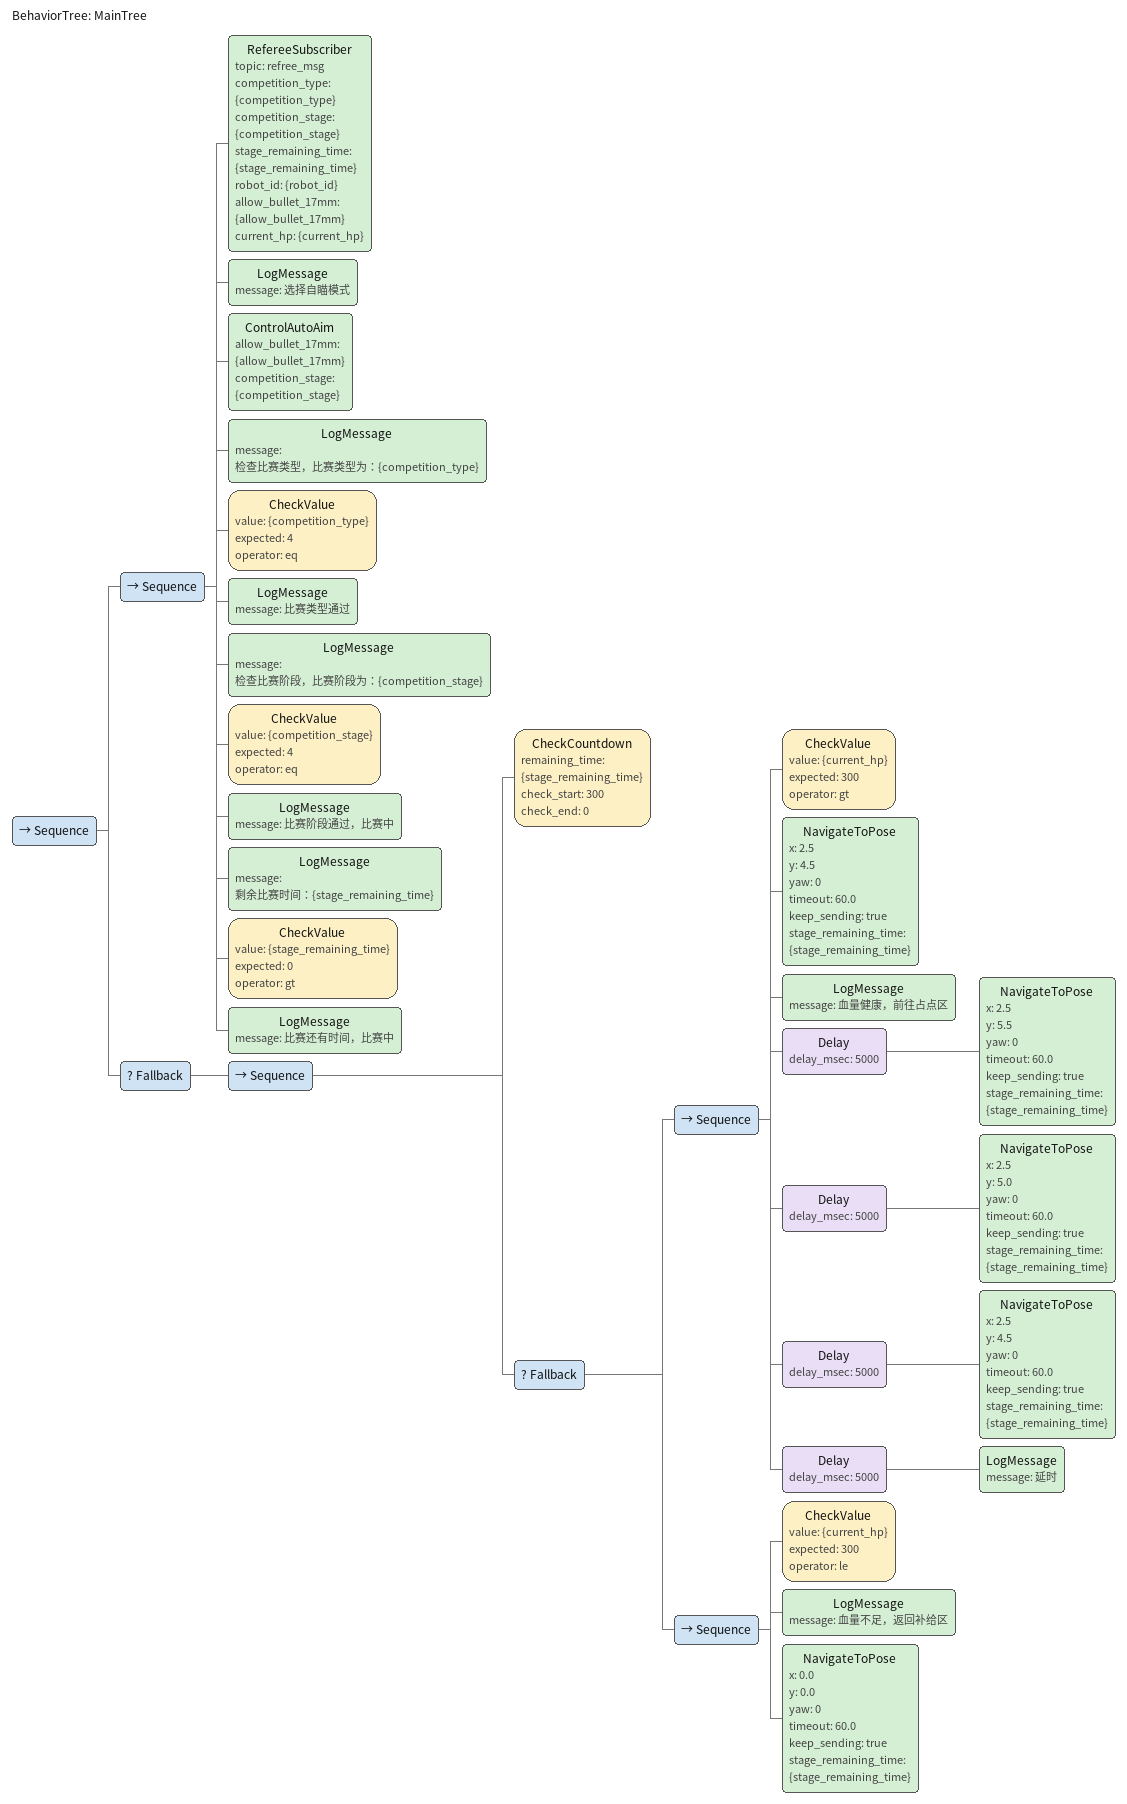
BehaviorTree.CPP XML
<?xml version="1.0" encoding="UTF-8"?>
<root BTCPP_format="4"
      main_tree_to_execute="MainTree">
  <BehaviorTree ID="MainTree">
    <Sequence>
      <Sequence>
        <RefereeSubscriber topic="refree_msg"
                           competition_type="{competition_type}"
                           competition_stage="{competition_stage}"
                           stage_remaining_time="{stage_remaining_time}"
                           robot_id="{robot_id}"
                           allow_bullet_17mm="{allow_bullet_17mm}"
                           current_hp="{current_hp}"/>
        <LogMessage message="选择自瞄模式"/>
        <ControlAutoAim allow_bullet_17mm ="{allow_bullet_17mm}" competition_stage = "{competition_stage}"/>

        <LogMessage message="检查比赛类型，比赛类型为：{competition_type}"/>
        <CheckValue value="{competition_type}"
                    expected="4"
                    operator="eq"/>
        <LogMessage message="比赛类型通过"/>
        <LogMessage message="检查比赛阶段，比赛阶段为：{competition_stage}"/>
        <CheckValue value="{competition_stage}"
                    expected="4"
                    operator="eq"/>
        <LogMessage message="比赛阶段通过，比赛中"/>
        <LogMessage message="剩余比赛时间：{stage_remaining_time}"/>
        <CheckValue value="{stage_remaining_time}"
                    expected="0"
                    operator="gt"/>
        <LogMessage message="比赛还有时间，比赛中"/>

      </Sequence>
      <Fallback>
        <Sequence>
          <CheckCountdown remaining_time="{stage_remaining_time}"
                          check_start="300"
                          check_end="0"/>
          <Fallback>
            <Sequence>
              <CheckValue value="{current_hp}"
                          expected="300"
                          operator="gt"/>
              <NavigateToPose x="2.5"
                              y="4.5"
                              yaw="0"
                              timeout="60.0"
                              keep_sending="true"
                              stage_remaining_time="{stage_remaining_time}"/>
              <LogMessage message="血量健康，前往占点区"/>
              <Delay delay_msec="5000">
                <NavigateToPose x="2.5"
                                y="5.5"
                                yaw="0"
                                timeout="60.0"
                                keep_sending="true"
                                stage_remaining_time="{stage_remaining_time}"/>
              </Delay>
              <Delay delay_msec="5000">
                <NavigateToPose x="2.5"
                                y="5.0"
                                yaw="0"
                                timeout="60.0"
                                keep_sending="true"
                                stage_remaining_time="{stage_remaining_time}"/>
              </Delay>
              <Delay delay_msec="5000">
                <NavigateToPose x="2.5"
                                y="4.5"
                                yaw="0"
                                timeout="60.0"
                                keep_sending="true"
                                stage_remaining_time="{stage_remaining_time}"/>
              </Delay>

              <Delay delay_msec="5000">
               <LogMessage message="延时"/>

              </Delay>

            </Sequence>
            <Sequence>
              <CheckValue value="{current_hp}"
                          expected="300"
                          operator="le"/>
              <LogMessage message="血量不足，返回补给区"/>
              <NavigateToPose x="0.0"
                              y="0.0"
                              yaw="0"
                              timeout="60.0"
                              keep_sending="true"
                              stage_remaining_time="{stage_remaining_time}"/>
            </Sequence>
          </Fallback>
        </Sequence>
      </Fallback>
    </Sequence>
  </BehaviorTree>

</root>
